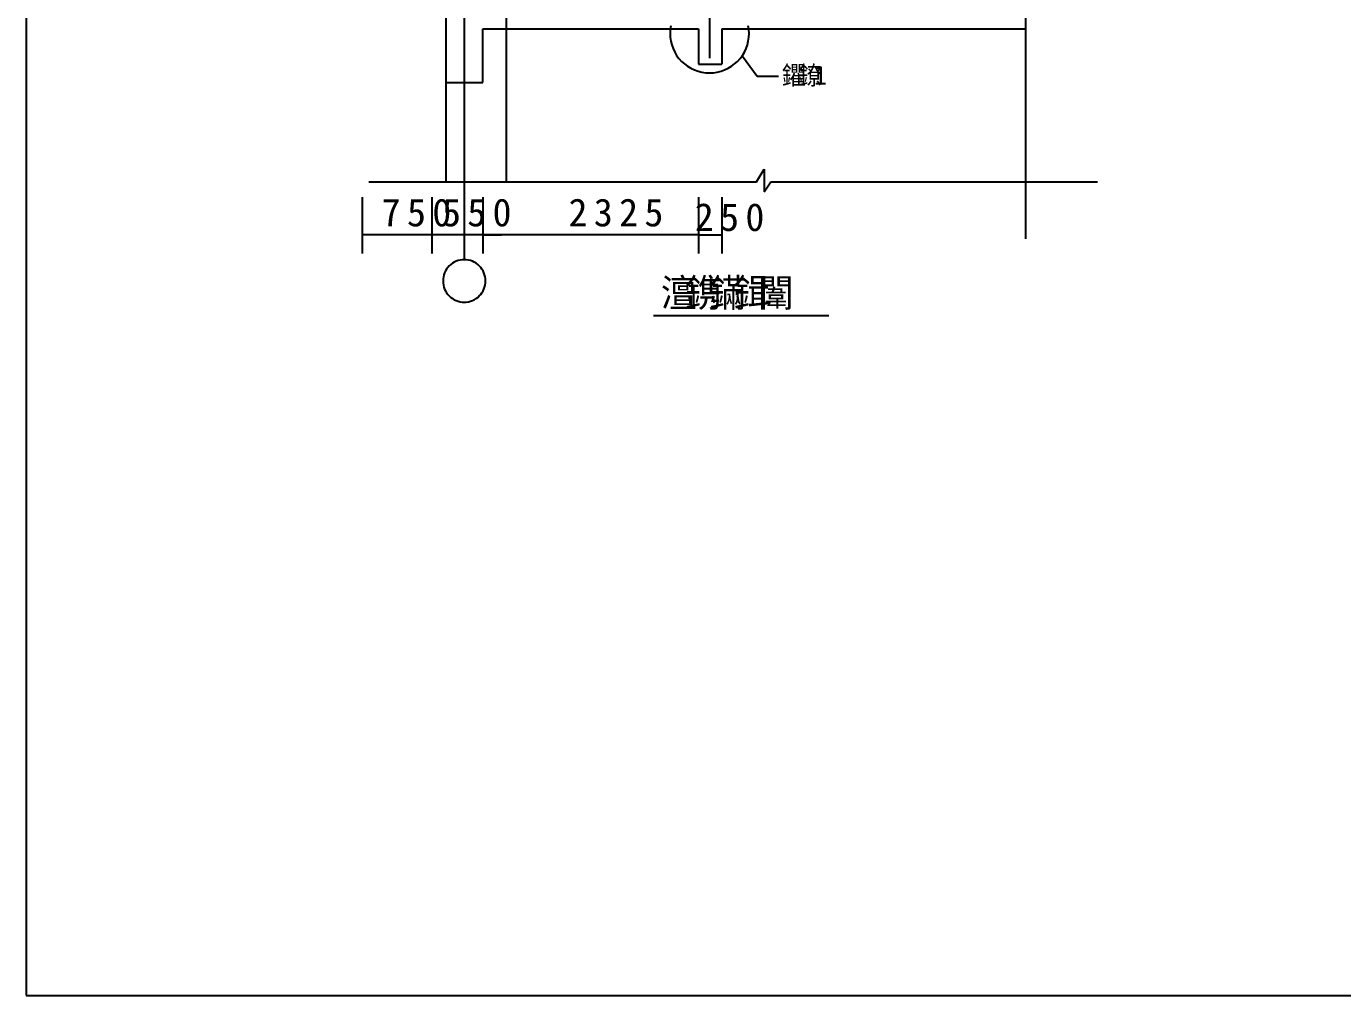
# Model space of a CAD drawing. Header units: metres. Extents: x 0 to 420, y 0 to 297.
# Drawn here: x 0 to 141.8, y 0 to 104.4 of the extents above; entities that cross this region are included whole.
import ezdxf

# ---------------------------------------------------------------- set-up
doc = ezdxf.new("R2010")
doc.units = ezdxf.units.M
for name, color, linetype in [(' ', 7, 'Continuous'), ('1588', 7, 'Continuous'), ('1861', 7, 'Continuous'), ('2140', 7, 'Continuous')]:
    doc.layers.add(name, color=color, linetype=linetype)

msp = doc.modelspace()

# ---------------------------------------------------------------- linework, layer by layer
at = {"layer": ' '}
for p, q in [((107.63, 164.27), (107.63, 81.51)), ((73.64, 100.96), (73.64, 105.77)), ((77.15, 101.18), (78.74, 99.01)), ((78.74, 99.01), (81.05, 99.01)), ((78.66, 87.63), (79.48, 89.02)), ((79.48, 89.02), (79.48, 86.56)), ((36.91, 87.63), (78.66, 87.63)), ((79.48, 86.56), (80.22, 87.63)), ((80.22, 87.63), (115.41, 87.63)), ((36.18, 85.98), (36.18, 79.94)), ((43.68, 85.98), (43.68, 79.94)), ((43.68, 85.98), (43.68, 79.94)), ((49.18, 85.98), (49.18, 79.94)), ((49.18, 85.98), (49.18, 79.94)), ((72.43, 85.98), (72.43, 79.94)), ((72.43, 85.98), (72.43, 79.94)), ((74.93, 85.98), (74.93, 79.94)), ((43.68, 81.94), (36.18, 81.94)), ((43.68, 81.94), (41.68, 81.94)), ((49.18, 81.94), (43.68, 81.94)), ((72.43, 81.94), (49.18, 81.94)), ((49.18, 81.94), (51.18, 81.94)), ((72.43, 81.94), (74.93, 81.94)), ((67.55, 73.26), (86.47, 73.26))]:
    msp.add_line(p, q, dxfattribs=at)
for points in [[(69.43, 104.46), (69.37, 104.05), (69.35, 103.63), (69.37, 103.21), (69.43, 102.8), (69.53, 102.39), (69.67, 102), (69.85, 101.62), (70.06, 101.26), (70.31, 100.93), (70.59, 100.62), (70.9, 100.34), (71.24, 100.09), (71.6, 99.87), (71.97, 99.7), (72.37, 99.56), (72.77, 99.45), (73.19, 99.39), (73.6, 99.37), (74.02, 99.39), (74.43, 99.45), (74.84, 99.56), (75.23, 99.7), (75.61, 99.87), (75.97, 100.09), (76.31, 100.34), (76.61, 100.62), (76.9, 100.93), (77.14, 101.26), (77.36, 101.62), (77.54, 102), (77.68, 102.39), (77.78, 102.8), (77.84, 103.21), (77.86, 103.63)], [(77.86, 103.63), (77.84, 104.05), (77.78, 104.46)], [(49.47, 76.97), (49.46, 77.2), (49.43, 77.42), (49.37, 77.64), (49.3, 77.85), (49.2, 78.05), (49.08, 78.24), (48.95, 78.42), (48.8, 78.59), (48.63, 78.74), (48.45, 78.88), (48.26, 78.99), (48.06, 79.09), (47.84, 79.16), (47.63, 79.22), (47.4, 79.25), (47.18, 79.26), (46.95, 79.25), (46.73, 79.22), (46.51, 79.16), (46.3, 79.09), (46.1, 78.99), (45.91, 78.88), (45.73, 78.74), (45.56, 78.59), (45.41, 78.42), (45.27, 78.24), (45.16, 78.05), (45.06, 77.85), (44.99, 77.64), (44.93, 77.42), (44.9, 77.2), (44.89, 76.97), (44.9, 76.75), (44.93, 76.52), (44.99, 76.31), (45.06, 76.09), (45.16, 75.89), (45.27, 75.7), (45.41, 75.52), (45.56, 75.35), (45.73, 75.2), (45.91, 75.07), (46.1, 74.95), (46.3, 74.85), (46.51, 74.78), (46.73, 74.72), (46.95, 74.69), (47.18, 74.68), (47.4, 74.69), (47.63, 74.72), (47.84, 74.78), (48.06, 74.85), (48.26, 74.95), (48.45, 75.07), (48.63, 75.2), (48.8, 75.35), (48.95, 75.52), (49.08, 75.7), (49.2, 75.89), (49.3, 76.09), (49.37, 76.31), (49.43, 76.52), (49.46, 76.75), (49.47, 76.97)]]:
    msp.add_lwpolyline(points, dxfattribs=at)
for p, q in [((0, 297), (0, 0)), ((0, 0), (420, 0))]:
    msp.add_line(p, q)
at = {"layer": '1588'}
for p, q in [((45.18, 105.33), (45.18, 98.33)), ((49.18, 104.13), (72.43, 104.13)), ((49.18, 98.33), (49.18, 104.13)), ((72.43, 104.13), (72.43, 100.33)), ((74.93, 104.13), (107.63, 104.13)), ((74.93, 104.13), (74.93, 100.33)), ((72.43, 100.33), (74.93, 100.33)), ((45.18, 98.33), (49.18, 98.33))]:
    msp.add_line(p, q, dxfattribs=at)
at = {"layer": '1861'}
for p, q in [((45.18, 249.33), (45.18, 87.63)), ((51.68, 249.33), (51.68, 87.63))]:
    msp.add_line(p, q, dxfattribs=at)
at = {"layer": '2140'}
msp.add_line((47.18, 254.52), (47.18, 79.26), dxfattribs=at)

# ---------------------------------------------------------------- texts
at = {"layer": ' '}
for s, height, p in [('鑺', 2, (81.4, 98.11)), ('鐐', 2, (83.14, 98.11)), ('1', 2, (84.87, 98.11)), ('7', 3, (38.28, 82.85)), ('5', 3, (41.01, 82.85)), ('0', 3, (43.74, 82.85)), ('5', 3, (44.78, 82.85)), ('5', 3, (47.5, 82.85)), ('0', 3, (50.23, 82.85)), ('2', 3, (58.41, 82.85)), ('3', 3, (61.14, 82.85)), ('2', 3, (63.86, 82.85)), ('5', 3, (66.59, 82.85)), ('2', 3, (72.01, 82.35)), ('5', 3, (74.74, 82.35)), ('0', 3, (77.47, 82.35)), ('澶', 3, (68.37, 74.19)), ('鎸', 3, (70.97, 74.19)), ('鏋', 3, (73.58, 74.19)), ('鍓', 3, (76.19, 74.19)), ('闈', 3, (78.8, 74.19))]:
    msp.add_text(s, height=height, dxfattribs=at).set_placement(p)

doc.saveas('drawing.dxf')
